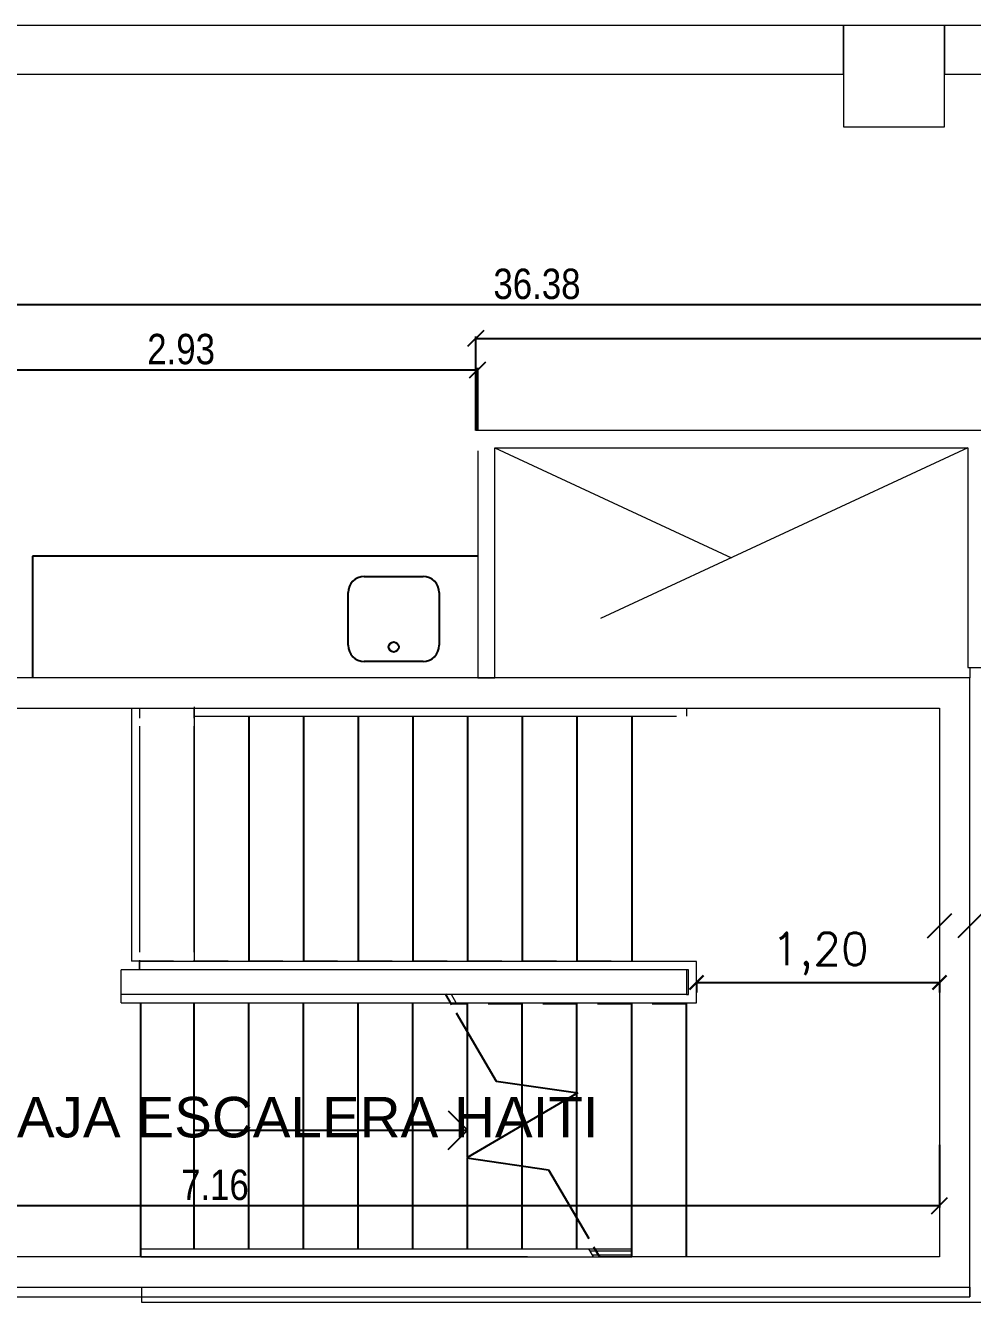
# Model space of a CAD drawing. Header units: millimetres. Extents: x 38 to 139, y 58 to 123.
# Drawn here: x 65.18 to 69.85, y 78.17 to 84.47 of the extents above; entities that cross this region are included whole.
import ezdxf

# ---------------------------------------------------------------- set-up
doc = ezdxf.new("R2010")
doc.units = ezdxf.units.MM
for name, pattern in [('Dash', [3.5, 2, -1.5]), ('Hidden', [7.14375, 4.7625, -2.38125]), ('Overhead', [3.96875, 2.38125, -1.5875])]:
    doc.linetypes.add(name, pattern=pattern)
for name, color, linetype, lineweight in [('A-----NPP', 7, 'Continuous', 9), ('A-AREALIM', 7, 'Continuous', 9), ('A-FLORHRM', 7, 'Continuous', 9), ('A-FLOROTM', 7, 'Continuous', 9), ('A-FLORSTM', 7, 'Continuous', 9), ('A-SECTMBM', 7, 'Overhead', 9), ('A-WALL', 7, 'Continuous', 9), ('DIMENSION', 1, 'Continuous', 25), ('S-COLSPRM', 7, 'Continuous', 9)]:
    doc.layers.add(name, color=color, linetype=linetype, lineweight=lineweight)
for name, color, linetype in [('EQ-Sanitario', 7, 'Continuous'), ('estructura', 7, 'Continuous'), ('Lineas Escaleras', 7, 'Continuous'), ('Lineas Proyecciones', 7, 'Hidden'), ('Sectores', 3, 'Continuous')]:
    doc.layers.add(name, color=color, linetype=linetype)
doc.styles.add('ARIALNARROW', font='ARIALN.TTF')
doc.styles.add('MtXpl_Arial_Unicode_', font='ARIALUNI.ttf')
doc.styles.get("Standard").update_dxf_attribs({"font": 'txt.shx'})
doc.dimstyles.new('C', dxfattribs={"dimscale": 1.5, "dimtxt": 0.15, "dimasz": 0.08, "dimexe": 0.01, "dimexo": 0, "dimgap": 0.025, "dimtad": 1, "dimzin": 0, "dimdsep": 46, "dimtxsty": 'ARIALNARROW', "dimblk": 'OBLIQUE', "dimcen": 0, "dimclrd": 256, "dimclre": 256, "dimclrt": 256, "dimadec": 0, "dimazin": 0, "dimtfac": 1.666667, "dimtofl": 0, "dimtmove": 0, "dimatfit": 0, "dimldrblk": 'OBLIQUE', "dimfxl": 0.1, "dimtolj": 1, "dimtzin": 0, "dimarcsym": 0})

# ---------------------------------------------------------------- blocks, each defined once
blk = doc.blocks.new('_Oblique')
at = {"layer": 'estructura', "color": 0, "lineweight": -2}
blk.add_line((-0.5, -0.5), (0.5, 0.5), dxfattribs=at)
blk = doc.blocks.new('*D84')
at = {"layer": 'Defpoints', "color": 0}
for p in [(49.513287, 83.973709), (85.888382, 83.695606), (85.888382, 83.095606)]:
    blk.add_point(p, dxfattribs=at)
at = {"layer": 'DIMENSION', "lineweight": -2}
for p, q in [((49.513287, 83.973709), (49.513287, 83.085606)), ((85.888382, 83.695606), (85.888382, 83.085606)), ((49.513287, 83.095606), (85.888382, 83.095606))]:
    blk.add_line(p, q, dxfattribs=at)
at = {"layer": 'DIMENSION', "lineweight": -2, "xscale": 0.08, "yscale": 0.08, "zscale": 0.08, "rotation": 180}
blk.add_blockref('_Oblique', (49.513287, 83.095606), dxfattribs=at)
at = {"layer": 'DIMENSION', "lineweight": -2, "xscale": 0.08, "yscale": 0.08, "zscale": 0.08}
blk.add_blockref('_Oblique', (85.888382, 83.095606), dxfattribs=at)
at = {"layer": 'DIMENSION', "insert": (67.700834, 83.197182), "char_height": 0.15, "attachment_point": 5, "style": 'ARIALNARROW'}
blk.add_mtext('\\A1;36.38', dxfattribs=at)
blk = doc.blocks.new('*D91')
at = {"layer": 'Defpoints', "color": 0}
for p in [(62.533382, 79.593709), (69.688382, 78.946925), (69.688382, 78.646925)]:
    blk.add_point(p, dxfattribs=at)
at = {"layer": 'DIMENSION', "lineweight": -2}
for p, q in [((62.533382, 79.593709), (62.533382, 78.636925)), ((69.688382, 78.946925), (69.688382, 78.636925)), ((62.533382, 78.646925), (69.688382, 78.646925))]:
    blk.add_line(p, q, dxfattribs=at)
at = {"layer": 'DIMENSION', "lineweight": -2, "xscale": 0.08, "yscale": 0.08, "zscale": 0.08, "rotation": 180}
blk.add_blockref('_Oblique', (62.533382, 78.646925), dxfattribs=at)
at = {"layer": 'DIMENSION', "lineweight": -2, "xscale": 0.08, "yscale": 0.08, "zscale": 0.08}
blk.add_blockref('_Oblique', (69.688382, 78.646925), dxfattribs=at)
at = {"layer": 'DIMENSION', "insert": (66.110882, 78.748502), "char_height": 0.15, "attachment_point": 5, "style": 'ARIALNARROW'}
blk.add_mtext('\\A1;7.16', dxfattribs=at)
blk = doc.blocks.new('*D95')
at = {"layer": 'Defpoints', "color": 0}
for p in [(67.408382, 82.77371), (64.479482, 82.47371), (67.408382, 82.47371)]:
    blk.add_point(p, dxfattribs=at)
at = {"layer": 'DIMENSION', "lineweight": -2}
for p, q in [((64.479482, 82.47371), (64.479482, 82.78371)), ((64.479482, 82.77371), (67.408382, 82.77371)), ((67.408382, 82.47371), (67.408382, 82.78371))]:
    blk.add_line(p, q, dxfattribs=at)
at = {"layer": 'DIMENSION', "lineweight": -2, "xscale": 0.08, "yscale": 0.08, "zscale": 0.08, "rotation": 180}
blk.add_blockref('_Oblique', (64.479482, 82.77371), dxfattribs=at)
at = {"layer": 'DIMENSION', "lineweight": -2, "xscale": 0.08, "yscale": 0.08, "zscale": 0.08}
blk.add_blockref('_Oblique', (67.408382, 82.77371), dxfattribs=at)
at = {"layer": 'DIMENSION', "insert": (65.943932, 82.875286), "char_height": 0.15, "attachment_point": 5, "style": 'ARIALNARROW'}
blk.add_mtext('\\A1;2.93', dxfattribs=at)
blk = doc.blocks.new('*D97')
at = {"layer": 'Defpoints', "color": 0}
for p in [(85.888382, 82.92871), (85.888382, 82.62871), (67.398382, 82.47371)]:
    blk.add_point(p, dxfattribs=at)
at = {"layer": 'DIMENSION', "lineweight": -2}
for p, q in [((67.398382, 82.47371), (67.398382, 82.93871)), ((67.398382, 82.92871), (85.888382, 82.92871)), ((85.888382, 82.62871), (85.888382, 82.93871))]:
    blk.add_line(p, q, dxfattribs=at)
at = {"layer": 'DIMENSION', "lineweight": -2, "xscale": 0.08, "yscale": 0.08, "zscale": 0.08, "rotation": 180}
blk.add_blockref('_Oblique', (67.398382, 82.92871), dxfattribs=at)
at = {"layer": 'DIMENSION', "lineweight": -2, "xscale": 0.08, "yscale": 0.08, "zscale": 0.08}
blk.add_blockref('_Oblique', (85.888382, 82.92871), dxfattribs=at)
at = {"layer": 'DIMENSION', "insert": (76.643382, 83.030286), "char_height": 0.15, "attachment_point": 5, "style": 'ARIALNARROW'}
blk.add_mtext('\\A1;18.49', dxfattribs=at)

msp = doc.modelspace()

# ---------------------------------------------------------------- linework, layer by layer
at = {"color": 252}
for p, q in [((66.848382, 81.753708), (67.138382, 81.753708)), ((66.768382, 81.413708), (66.768382, 81.673708)), ((67.218382, 81.673708), (67.218382, 81.413708)), ((67.138382, 81.333708), (66.848382, 81.333708)), ((68.488382, 79.750298), (68.488382, 79.698709)), ((68.488382, 79.748709), (69.688382, 79.748709)), ((69.688382, 79.751886), (69.688382, 79.698709))]:
    msp.add_line(p, q, dxfattribs=at)
at = {"color": 252, "linetype": 'ByBlock', "const_width": 0.0105}
for points in [[(68.523382, 79.783709), (68.453382, 79.713709)], [(69.653382, 79.713709), (69.723382, 79.783709)]]:
    msp.add_lwpolyline(points, dxfattribs=at)
at = {"color": 252}
msp.add_circle((66.993382, 81.405156), 0.025, dxfattribs=at)
for centre, start, end in [((66.848382, 81.673708), 90, 180), ((67.138382, 81.673708), 0, 90), ((66.848382, 81.413708), 180, 270), ((67.138382, 81.413708), 270, 0)]:
    msp.add_arc(centre, 0.08, start, end, dxfattribs=at)
at = {"layer": 'A-----NPP', "color": 252, "linetype": 'Dash'}
for p, q in [((67.493382, 82.38871), (68.660882, 81.846209)), ((69.828382, 82.38871), (67.493382, 81.303708))]:
    msp.add_line(p, q, dxfattribs=at)
at = {"layer": 'A-AREALIM', "color": 252}
for p, q in [((65.749795, 78.168709), (65.749795, 78.243709)), ((69.913382, 78.168709), (65.749795, 78.168709))]:
    msp.add_line(p, q, dxfattribs=at)
at = {"layer": 'A-FLORHRM', "color": 252, "linetype": 'Overhead'}
for p, q in [((66.008382, 81.063708), (66.008382, 81.103708)), ((66.008382, 81.073708), (66.008382, 81.093708)), ((66.008382, 81.073708), (66.008382, 81.093708)), ((68.438382, 81.103708), (68.438382, 81.063708)), ((68.438382, 81.093708), (68.438382, 81.073708)), ((68.438382, 81.093708), (68.438382, 81.073708)), ((66.008382, 81.063708), (68.438382, 81.063708)), ((67.956554, 78.433709), (68.168382, 78.433709)), ((67.962424, 78.423709), (68.168382, 78.423709)), ((67.962424, 78.423709), (68.168382, 78.423709)), ((67.974163, 78.403709), (68.168382, 78.403709)), ((67.974163, 78.403709), (68.168382, 78.403709)), ((67.980033, 78.393709), (68.168382, 78.393709)), ((68.168382, 78.433709), (68.168382, 78.393709)), ((68.168382, 78.423709), (68.168382, 78.403709)), ((68.168382, 78.423709), (68.168382, 78.403709))]:
    msp.add_line(p, q, dxfattribs=at)
at = {"layer": 'A-FLORHRM', "color": 252}
for p, q in [((65.738382, 79.811886), (65.738382, 79.851886)), ((68.438382, 79.851886), (65.738382, 79.851886)), ((68.488382, 79.851886), (68.438382, 79.851886)), ((68.488382, 79.648709), (68.488382, 79.851886)), ((68.448382, 79.811886), (68.438382, 79.811886)), ((68.448382, 79.688709), (68.448382, 79.811886)), ((65.648382, 79.648709), (65.648382, 79.688709)), ((65.648382, 79.648709), (67.302074, 79.648709)), ((67.302074, 79.648709), (67.278595, 79.688709)), ((67.302074, 79.648709), (68.488382, 79.648709)), ((68.438382, 79.688709), (68.448382, 79.688709)), ((65.744795, 78.433709), (67.956554, 78.433709)), ((65.744795, 78.393709), (65.744795, 78.433709)), ((65.744795, 78.393709), (67.980033, 78.393709)), ((67.980033, 78.393709), (67.956554, 78.433709))]:
    msp.add_line(p, q, dxfattribs=at)
at = {"layer": 'A-FLOROTM', "color": 252}
for p, q in [((69.838382, 81.303708), (69.838382, 81.253708)), ((66.008382, 81.053708), (66.008382, 81.103708)), ((66.008382, 79.898709), (66.008382, 81.013708)), ((66.008382, 79.851886), (66.008382, 79.858709)), ((64.483382, 78.195988), (69.838382, 78.195988)), ((69.838382, 78.195988), (69.838382, 78.243709)), ((69.838382, 78.243709), (69.838382, 78.195988))]:
    msp.add_line(p, q, dxfattribs=at)
at = {"layer": 'A-FLORSTM', "color": 252}
for p, q in [((65.698382, 81.103708), (65.698382, 79.853708)), ((65.738382, 81.103708), (65.738382, 81.053708)), ((66.008382, 81.103708), (66.008382, 81.053708)), ((66.278382, 81.063708), (66.278382, 81.053708)), ((66.548382, 81.063708), (66.548382, 81.053708)), ((66.818382, 81.063708), (66.818382, 81.053708)), ((67.088382, 81.063708), (67.088382, 81.053708)), ((67.358382, 81.063708), (67.358382, 81.053708)), ((67.628382, 81.063708), (67.628382, 81.053708)), ((67.898382, 81.063708), (67.898382, 81.053708)), ((68.168382, 81.063708), (68.168382, 81.053708)), ((65.738382, 81.013708), (65.738382, 79.898709)), ((66.008382, 81.013708), (66.008382, 79.898709)), ((65.906667, 79.853708), (65.698382, 79.853708)), ((65.738382, 79.858709), (65.738382, 79.811886)), ((66.008382, 79.858709), (66.008382, 79.851886)), ((66.176667, 79.853708), (66.008382, 79.853708)), ((66.278382, 79.858709), (66.278382, 79.851886)), ((66.446667, 79.853708), (66.278382, 79.853708)), ((66.548382, 79.858709), (66.548382, 79.851886)), ((66.716667, 79.853708), (66.548382, 79.853708)), ((66.818382, 79.858709), (66.818382, 79.851886)), ((66.986667, 79.853708), (66.818382, 79.853708)), ((67.088382, 79.858709), (67.088382, 79.851886)), ((67.256667, 79.853708), (67.088382, 79.853708)), ((67.358382, 79.858709), (67.358382, 79.851886)), ((67.526667, 79.853708), (67.358382, 79.853708)), ((67.628382, 79.858709), (67.628382, 79.851886)), ((67.796667, 79.853708), (67.628382, 79.853708)), ((67.898382, 79.858709), (67.898382, 79.851886)), ((68.066667, 79.853708), (67.898382, 79.853708)), ((68.168382, 79.858709), (68.168382, 79.851886)), ((67.27566, 79.643709), (67.358382, 79.643709)), ((67.358382, 79.638709), (67.358382, 79.648709)), ((67.460096, 79.643709), (67.628382, 79.643709)), ((67.628382, 79.638709), (67.628382, 79.648709)), ((67.730096, 79.643709), (67.898382, 79.643709)), ((67.898382, 79.638709), (67.898382, 79.648709)), ((68.000096, 79.643709), (68.168382, 79.643709)), ((68.168382, 79.638709), (68.168382, 79.648709)), ((68.270096, 79.643709), (68.438382, 79.643709)), ((68.438382, 79.638709), (68.438382, 79.648709)), ((67.898382, 79.201281), (67.898382, 79.204073)), ((67.358382, 78.881522), (67.358382, 78.884314)), ((68.168382, 78.393709), (68.168382, 78.418709)), ((68.438382, 78.393709), (68.438382, 78.418709))]:
    msp.add_line(p, q, dxfattribs=at)
at = {"layer": 'A-SECTMBM', "color": 252}
for p, q in [((66.008382, 81.110062), (66.008382, 79.851886)), ((67.358382, 78.881522), (67.358382, 78.884314))]:
    msp.add_line(p, q, dxfattribs=at)
at = {"layer": 'A-WALL', "color": 252, "lineweight": 18}
for p, q in [((69.213382, 84.473709), (57.213382, 84.473709)), ((69.213382, 84.233709), (69.213382, 84.473709)), ((83.030005, 84.473709), (69.713382, 84.473709)), ((69.713382, 84.473709), (69.713382, 84.233709)), ((57.213382, 84.233709), (69.213382, 84.233709)), ((69.713382, 84.233709), (83.071814, 84.233709)), ((73.205882, 82.47371), (67.398382, 82.47371)), ((67.408382, 82.37371), (67.408382, 81.253708)), ((67.493382, 81.253708), (67.493382, 82.38871)), ((67.493382, 82.38871), (69.828382, 82.38871)), ((69.828382, 82.38871), (69.828382, 81.303708)), ((69.828382, 81.303708), (69.913382, 81.303708)), ((69.688382, 81.253708), (64.483382, 81.253708)), ((67.408382, 81.253708), (67.493382, 81.253708)), ((69.838382, 81.253708), (69.688382, 81.253708)), ((69.838382, 78.393709), (69.838382, 81.253708)), ((64.483382, 81.103708), (69.688382, 81.103708)), ((65.568382, 81.103708), (69.688382, 81.103708)), ((69.688382, 81.103708), (69.688382, 78.393709)), ((69.688382, 81.103708), (69.688382, 78.393709)), ((68.438382, 79.811886), (65.648382, 79.811886)), ((65.648382, 79.688709), (65.648382, 79.811886)), ((68.438382, 79.811886), (68.438382, 79.688709)), ((68.438382, 79.688709), (65.648382, 79.688709)), ((67.653382, 78.393709), (63.489434, 78.393709)), ((69.688382, 78.393709), (68.009382, 78.393709)), ((69.688382, 78.393709), (68.034382, 78.393709)), ((69.838382, 78.243709), (69.838382, 78.393709)), ((63.489434, 78.243709), (69.838382, 78.243709))]:
    msp.add_line(p, q, dxfattribs=at)
at = {"layer": 'EQ-Sanitario', "color": 252}
for p, q in [((67.408382, 81.853708), (65.209805, 81.853708)), ((65.209805, 81.853708), (65.209805, 81.253708))]:
    msp.add_line(p, q, dxfattribs=at)
at = {"layer": 'estructura', "color": 252, "lineweight": -2}
for p, q in [((69.628382, 79.969461), (69.748382, 80.089461)), ((69.628382, 79.969461), (69.748382, 80.089461)), ((69.898382, 80.089461), (69.778382, 79.969461)), ((69.898382, 80.089461), (69.778382, 79.969461))]:
    msp.add_line(p, q, dxfattribs=at)
at = {"layer": 'Lineas Escaleras', "color": 252}
for p, q in [((65.744795, 78.443709), (65.744795, 79.648709)), ((65.744795, 79.638709), (65.744795, 79.648709)), ((66.008382, 78.433709), (66.008382, 79.648709)), ((66.008382, 79.638709), (66.008382, 79.648709)), ((66.278382, 78.433709), (66.278382, 79.648709)), ((66.278382, 79.638709), (66.278382, 79.648709)), ((66.548382, 78.433709), (66.548382, 79.648709)), ((66.548382, 79.638709), (66.548382, 79.648709)), ((66.818382, 78.433709), (66.818382, 79.648709)), ((66.818382, 79.638709), (66.818382, 79.648709)), ((67.088382, 78.433709), (67.088382, 79.648709)), ((67.088382, 79.638709), (67.088382, 79.648709)), ((67.247382, 79.691886), (67.278595, 79.638709)), ((67.302074, 79.598709), (67.499803, 79.261849)), ((67.358382, 78.884314), (67.358382, 79.502781)), ((67.499803, 79.261849), (67.902196, 79.20352)), ((67.902196, 79.20352), (67.354567, 78.882075)), ((67.628382, 79.042798), (67.628382, 79.243211)), ((67.262922, 79.114169), (67.358382, 79.018709)), ((66.008382, 79.018709), (67.358382, 79.018709)), ((67.262922, 78.92325), (67.358382, 79.018709)), ((67.354567, 78.882075), (67.75696, 78.823746)), ((67.358382, 78.433709), (67.358382, 78.881522)), ((67.628382, 78.433709), (67.628382, 78.842384)), ((67.75696, 78.823746), (67.956554, 78.483709)), ((67.898382, 78.433709), (67.898382, 78.582814)), ((65.744795, 78.393709), (65.744795, 78.443709)), ((67.980033, 78.443709), (68.009382, 78.393709))]:
    msp.add_line(p, q, dxfattribs=at)
at = {"layer": 'Lineas Proyecciones', "color": 252, "linetype": 'Hidden', "ltscale": 50}
for p, q in [((66.278382, 81.063708), (66.278382, 79.851886)), ((66.548382, 81.063708), (66.548382, 79.851886)), ((66.818382, 81.063708), (66.818382, 79.851886)), ((67.088382, 81.063708), (67.088382, 79.851886)), ((67.358382, 81.063708), (67.358382, 79.851886)), ((67.628382, 81.063708), (67.628382, 79.851886)), ((67.898382, 81.063708), (67.898382, 79.851886)), ((68.168382, 81.063708), (68.168382, 79.851886)), ((66.278382, 81.013708), (66.278382, 79.898709)), ((66.548382, 81.013708), (66.548382, 79.898709)), ((66.818382, 81.013708), (66.818382, 79.898709)), ((67.088382, 81.013708), (67.088382, 79.898709)), ((67.358382, 81.013708), (67.358382, 79.898709)), ((67.628382, 81.013708), (67.628382, 79.898709)), ((67.898382, 81.013708), (67.898382, 79.898709)), ((68.168382, 81.013708), (68.168382, 79.898709)), ((67.358382, 79.502781), (67.358382, 79.648709)), ((67.628382, 79.243211), (67.628382, 79.648709)), ((67.898382, 79.204073), (67.898382, 79.648709)), ((68.168382, 78.393709), (68.168382, 79.648709)), ((68.438382, 78.393709), (68.438382, 79.648709)), ((67.358382, 79.502781), (67.358382, 79.598709)), ((67.628382, 79.243211), (67.628382, 79.598709)), ((67.898382, 79.204073), (67.898382, 79.598709)), ((68.168382, 78.458709), (68.168382, 79.598709)), ((68.438382, 78.458709), (68.438382, 79.598709)), ((67.898382, 78.582814), (67.898382, 79.201281)), ((67.898382, 78.582814), (67.898382, 79.201281)), ((67.628382, 78.842384), (67.628382, 79.042798)), ((67.628382, 78.842384), (67.628382, 79.042798))]:
    msp.add_line(p, q, dxfattribs=at)
at = {"layer": 'S-COLSPRM', "color": 252}
for p, q in [((69.713382, 84.473709), (69.213382, 84.473709)), ((69.213382, 84.473709), (69.213382, 83.973709)), ((69.713382, 83.973709), (69.713382, 84.473709)), ((69.213382, 83.973709), (69.713382, 83.973709))]:
    msp.add_line(p, q, dxfattribs=at)

# ---------------------------------------------------------------- texts
at = {"color": 252}
msp.add_text('1,20', height=0.16, dxfattribs=at).set_placement((68.858966, 79.834401))
at = {"layer": 'Sectores', "style": 'MtXpl_Arial_Unicode_'}
msp.add_text('CAJA ESCALERA HAITI', height=0.2, dxfattribs=at).set_placement((64.931499, 78.98372))

# ---------------------------------------------------------------- dimensions: what is measured, and where the dimension line sits
at = {"layer": 'DIMENSION'}
for base, p1, p2, override, picture, middle in [((85.888382, 83.095606), (49.513287, 83.973709), (85.888382, 83.695606), {"dimscale": 1, "dimlfac": 1, "dimtxsty": 'ARIALNARROW', "dimtolj": 1}, '*D84', (67.700834, 83.197182)), ((85.888382, 82.92871), (67.398382, 82.47371), (85.888382, 82.62871), {"dimscale": 1, "dimlfac": 1, "dimtxsty": 'ARIALNARROW', "dimtolj": 1}, '*D97', (76.643382, 83.030286)), ((67.408382, 82.77371), (64.479482, 82.47371), (67.408382, 82.47371), {"dimscale": 1, "dimlfac": 1, "dimtxsty": 'ARIALNARROW', "dimtolj": 1}, '*D95', (65.943932, 82.875286)), ((69.688382, 78.646925), (62.533382, 79.593709), (69.688382, 78.946925), {"dimscale": 1, "dimlfac": 1, "dimtxsty": 'ARIALNARROW', "dimtmove": 1, "dimtolj": 1}, '*D91', (66.110882, 78.748502))]:
    dim = msp.add_linear_dim(base=base, p1=p1, p2=p2, dimstyle='C', override=override, dxfattribs=at)
    dim.commit()
    dim.dimension.update_dxf_attribs({"geometry": picture, "text_midpoint": middle})

doc.saveas('drawing.dxf')
